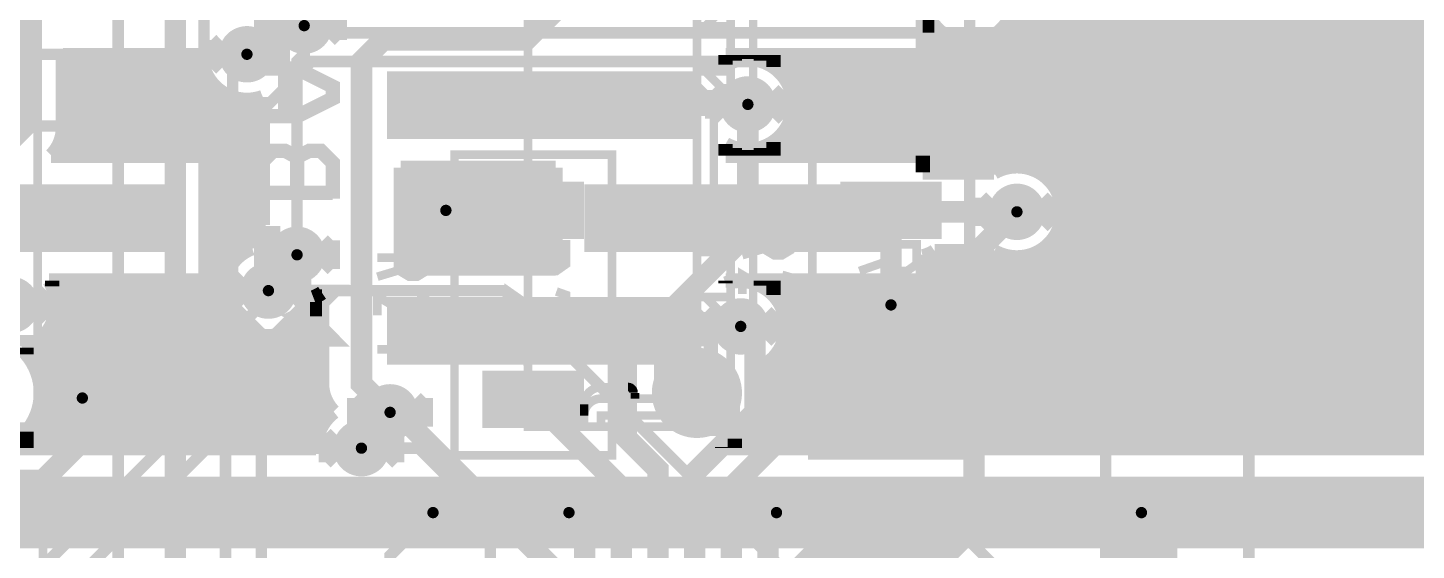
# Model space of a CAD drawing. Extents: x -10 to 131, y -93 to 209.
# Drawn here: x 20.87 to 45.52, y 31.21 to 40.47 of the extents above; entities that cross this region are included whole.
import ezdxf

# ---------------------------------------------------------------- set-up
doc = ezdxf.new("R2010")
doc.units = 0
doc.header["$MEASUREMENT"] = 0
doc.layers.get('0').update_dxf_attribs({"linetype": 'CONTINUOUS'})
for name, color, linetype in [('22-303-0_ASB', 7, 'CONTINUOUS'), ('22-303-0_AST', 7, 'CONTINUOUS'), ('22-303-0_BOT', 2, 'CONTINUOUS'), ('22-303-0_DRD', 6, 'CONTINUOUS'), ('22-303-0_DRL', 1, 'CONTINUOUS'), ('22-303-0_GND', 3, 'CONTINUOUS'), ('22-303-0_IN1', 10, 'CONTINUOUS'), ('22-303-0_SMB', 14, 'CONTINUOUS'), ('22-303-0_SMT', 9, 'CONTINUOUS'), ('22-303-0_SPB', 12, 'CONTINUOUS'), ('22-303-0_SPT', 11, 'CONTINUOUS'), ('22-303-0_SSB', 13, 'CONTINUOUS'), ('22-303-0_SST', 8, 'CONTINUOUS'), ('22-303-0_TOP', 15, 'CONTINUOUS'), ('THRUHOLE_NPT', 7, 'CONTINUOUS'), ('THRUHOLE_TAP', 2, 'CONTINUOUS')]:
    doc.layers.add(name, color=color, linetype=linetype)

# ---------------------------------------------------------------- blocks, each defined once
blk = doc.blocks.new('ROUND_28')
at = {"const_width": 0.54991}
blk.add_lwpolyline([(-0.274954, 0, 1), (0.274954, 0, 1)], format="xyb", close=True, dxfattribs=at)
blk = doc.blocks.new('RECTANGLE_29')
blk.add_solid([(2.74955, 0.59944), (2.74955, -0.59944), (-2.74955, 0.59944), (-2.74955, -0.59944)])
blk = doc.blocks.new('ROUND_70')
at = {"const_width": 0.29972}
blk.add_lwpolyline([(-0.14986, 0, 1), (0.14986, 0, 1)], format="xyb", close=True, dxfattribs=at)
blk = doc.blocks.new('ROUND_116')
at = {"const_width": 0.10033}
blk.add_lwpolyline([(-0.050164, 0, 1), (0.050164, 0, 1)], format="xyb", close=True, dxfattribs=at)
blk = doc.blocks.new('ROUND_117')
at = {"const_width": 0.10033}
blk.add_lwpolyline([(-0.050164, 0, 1), (0.050164, 0, 1)], format="xyb", close=True, dxfattribs=at)
blk = doc.blocks.new('ROUND_85')
at = {"const_width": 0.8001}
blk.add_lwpolyline([(-0.40005, 0, 1), (0.40005, 0, 1)], format="xyb", close=True, dxfattribs=at)
blk = doc.blocks.new('ROUND_98')
at = {"const_width": 0.50038}
blk.add_lwpolyline([(-0.25019, 0, 1), (0.25019, 0, 1)], format="xyb", close=True, dxfattribs=at)
blk = doc.blocks.new('ROUND_100')
at = {"const_width": 0.50038}
blk.add_lwpolyline([(-0.25019, 0, 1), (0.25019, 0, 1)], format="xyb", close=True, dxfattribs=at)
blk = doc.blocks.new('ROUND_101')
at = {"const_width": 0.0635}
blk.add_lwpolyline([(-0.03175, 0, 1), (0.03175, 0, 1)], format="xyb", close=True, dxfattribs=at)
blk = doc.blocks.new('RECTANGLE_8')
blk.add_solid([(0.9017, 0.508), (0.9017, -0.508), (-0.9017, 0.508), (-0.9017, -0.508)])
blk = doc.blocks.new('ROUND_108')
at = {"const_width": 0.10033}
blk.add_lwpolyline([(-0.050164, 0, 1), (0.050164, 0, 1)], format="xyb", close=True, dxfattribs=at)

msp = doc.modelspace()

# ---------------------------------------------------------------- linework, layer by layer
at = {"layer": '22-303-0_ASB'}
for points, const_width in [([(30.74924, 43.20032), (30.74924, 43.40098), (29.75102, 43.40098), (29.75102, 33.401), (30.74924, 33.401)], 0.1524), ([(31.04896, 42.9006), (32.75076, 42.9006), (32.94888, 42.9006), (32.94888, 41.89984), (32.75076, 41.89984), (32.75076, 42.9006), (33.05048, 43.20032), (33.05048, 41.04894), (33.3502, 41.04894), (33.3502, 39.14902), (33.05048, 39.14902), (32.75076, 39.44874), (32.75076, 36.74872), (32.75076, 36.4998), (32.75076, 35.6997), (32.75076, 35.45078), (32.75076, 34.8996), (32.75076, 33.89884), (33.05048, 33.59912), (31.04896, 33.59912), (31.04896, 33.401), (30.74924, 33.401), (30.74924, 33.59912)], 0.1524), ([(21.04898, 41.89984), (21.04898, 34.8996)], 0.1524), ([(33.74898, 41.89984), (33.74898, 34.8996)], 0.1524), ([(25.22982, 41.2115), (25.019, 41.10482), (25.019, 40.46982), (25.22982, 40.36568), (26.07818, 40.36568), (26.289, 40.46982), (26.289, 41.10482), (26.07818, 41.2115)], 0.254), ([(33.05048, 41.04894), (32.75076, 40.74922), (32.75076, 40.5003)], 0.1524), ([(33.3502, 40.80002), (33.20034, 40.80002), (32.90062, 40.5003), (32.75076, 40.5003), (32.75076, 39.7002)], 0.1524), ([(32.90062, 40.5003), (33.3502, 40.5003)], 0.1524), ([(25.019, 39.751), (25.654, 39.751), (26.289, 39.4335), (26.289, 39.22268), (25.654, 38.90518), (25.019, 38.90518)], 0.254), ([(25.44318, 39.751), (25.44318, 38.90518)], 0.254), ([(33.3502, 39.40048), (33.20034, 39.40048), (32.90062, 39.7002), (32.75076, 39.7002), (32.75076, 39.44874)], 0.1524), ([(33.3502, 39.7002), (32.90062, 39.7002)], 0.1524), ([(29.75102, 39.40048), (27.7495, 39.40048), (27.7495, 39.10076), (27.7495, 38.80104), (29.75102, 38.80104)], 0.1524), ([(33.05048, 39.14902), (33.05048, 37.05098), (33.3502, 37.05098), (33.3502, 35.14852), (33.05048, 35.14852), (33.05048, 33.59912)], 0.1524), ([(25.019, 37.44468), (25.019, 38.07968), (25.22982, 38.2905), (25.44318, 38.2905), (25.654, 38.18382)], 0.254), ([(25.654, 37.54882), (25.654, 38.18382), (25.86482, 38.2905), (26.07818, 38.2905), (26.289, 38.07968), (26.289, 37.44468)], 0.254), ([(21.04898, 37.39896), (23.0505, 37.39896), (23.0505, 37.09924), (23.0505, 36.79952), (21.04898, 36.79952)], 0.1524), ([(25.019, 37.54882), (26.289, 37.54882)], 0.254), ([(33.74898, 37.39896), (35.7505, 37.39896), (35.7505, 37.09924), (35.7505, 36.79952), (33.74898, 36.79952)], 0.1524), ([(32.75076, 36.74872), (33.05048, 37.05098)], 0.1524), ([(25.019, 36.61918), (25.019, 36.83), (25.22982, 36.83), (25.22982, 36.61918), (25.019, 36.61918)], 0.254), ([(32.90062, 36.4998), (33.20034, 36.79952), (33.3502, 36.79952)], 0.1524), ([(32.75076, 36.4998), (32.90062, 36.4998), (33.3502, 36.4998)], 0.1524), ([(25.019, 35.79368), (26.289, 35.79368), (26.07818, 35.58032), (25.654, 35.3695), (26.07818, 35.15868), (26.289, 34.94532), (25.019, 34.94532)], 0.254), ([(32.75076, 35.6997), (32.90062, 35.6997), (33.3502, 35.6997)], 0.1524), ([(33.3502, 35.39998), (33.20034, 35.39998), (32.90062, 35.6997)], 0.1524), ([(33.05048, 35.14852), (32.75076, 35.45078)], 0.1524), ([(29.75102, 35.39998), (27.7495, 35.39998), (27.7495, 35.10026), (27.7495, 34.80054), (29.75102, 34.80054)], 0.1524), ([(20.6502, 33.401), (21.04898, 33.401), (21.04898, 34.8996), (20.6502, 34.8996), (20.6502, 33.401), (18.34896, 33.401)], 0.1524), ([(31.04896, 33.89884), (32.75076, 33.89884), (32.94888, 33.89884), (32.94888, 34.8996), (32.75076, 34.8996)], 0.1524), ([(33.3502, 33.401), (33.74898, 33.401), (33.74898, 34.8996), (33.3502, 34.8996), (33.3502, 33.401), (31.04896, 33.401)], 0.1524), ([(31.54934, 34.0995), (31.04896, 34.0995)], 0.1524), ([(31.65094, 33.89884), (31.65094, 34.00044)], 0.1524), ([(30.74924, 33.79978), (30.74924, 33.59912)], 0.1524)]:
    msp.add_lwpolyline(points, dxfattribs=dict(at, const_width=const_width))
at = {"layer": '22-303-0_ASB', "const_width": 0.1524}
for points in [[(31.75, 39.40048, 0.4142136), (31.45028, 39.10076)], [(32.04972, 39.10076, 0.4142136), (31.75, 39.40048)], [(31.45028, 39.10076, 0.4142136), (31.75, 38.80104)], [(31.75, 38.80104, 0.4142136), (32.04972, 39.10076)], [(31.75, 37.39896, 0.4142136), (31.45028, 37.09924)], [(32.04972, 37.09924, 0.4142136), (31.75, 37.39896)], [(31.45028, 37.09924, 0.4142136), (31.75, 36.79952)], [(31.75, 36.79952, 0.4142136), (32.04972, 37.09924)], [(31.75, 35.39998, 0.4142136), (31.45028, 35.10026)], [(32.04972, 35.10026, 0.4142136), (31.75, 35.39998)], [(31.45028, 35.10026, 0.4142136), (31.75, 34.80054)], [(31.75, 34.80054, 0.4142136), (32.04972, 35.10026)], [(31.04896, 34.0995, 0.4142136), (30.74924, 33.79978)], [(31.62554, 34.00552, 0.4142136), (31.52648, 34.10458)], [(31.04896, 33.89884, 0.4142136), (30.74924, 33.59912)]]:
    msp.add_lwpolyline(points, format="xyb", dxfattribs=at)
at = {"layer": '22-303-0_AST', "const_width": 0.1524}
for points in [[(28.448, 38.227), (28.448, 32.893), (31.242, 32.893), (31.242, 38.227), (28.448, 38.227)], [(34.798, 38.227), (34.798, 32.893), (37.592, 32.893), (37.592, 38.227), (34.798, 38.227)], [(29.91866, 36.63696), (29.91866, 36.28136), (30.08884, 36.16198), (30.25648, 36.16198), (30.42666, 36.28136), (30.42666, 36.63696), (29.41066, 36.63696)], [(36.14166, 36.63696), (36.14166, 36.28136), (36.31184, 36.16198), (36.47948, 36.16198), (36.64966, 36.28136), (36.64966, 36.63696), (35.63366, 36.63696)], [(29.91866, 36.33978), (29.41066, 36.16198)], [(36.14166, 36.33978), (35.63366, 36.16198)], [(29.41066, 35.32378), (29.41066, 35.79876), (30.08884, 35.32378), (30.25648, 35.32378), (30.42666, 35.3822), (30.42666, 35.7378), (30.25648, 35.79876)], [(35.63366, 35.32378), (35.63366, 35.79876), (36.31184, 35.32378), (36.47948, 35.32378), (36.64966, 35.3822), (36.64966, 35.7378), (36.47948, 35.79876)], [(29.74848, 34.48558), (29.74848, 34.96056), (30.42666, 34.7218), (30.42666, 34.60496), (29.41066, 34.60496)], [(35.80384, 34.96056), (35.63366, 34.84118), (35.63366, 34.60496), (35.80384, 34.48558), (35.97148, 34.48558), (36.31184, 34.7218), (36.64966, 34.48558), (36.64966, 34.96056)], [(18.2245, 30.9245), (21.1455, 30.9245), (21.1455, 32.5628), (18.2245, 32.5628), (18.2245, 30.9245)]]:
    msp.add_lwpolyline(points, dxfattribs=at)
at = {"layer": '22-303-0_BOT'}
for points, const_width in [([(38.4556, 58.10758), (38.4556, 38.01872)], 0.254), ([(38.6842, 58.10758), (38.6842, 37.97808)], 0.254), ([(38.9128, 58.10758), (38.9128, 37.8587)], 0.254), ([(39.1414, 58.10758), (39.1414, 37.59454)], 0.254), ([(40.9702, 58.10758), (40.9702, 33.02)], 0.254), ([(41.1988, 58.10758), (41.1988, 33.02)], 0.254), ([(41.4274, 58.10758), (41.4274, 33.02)], 0.254), ([(41.656, 58.10758), (41.656, 33.02)], 0.254), ([(41.8846, 58.10758), (41.8846, 33.02)], 0.254), ([(42.1132, 58.10758), (42.1132, 33.02)], 0.254), ([(42.3418, 58.10758), (42.3418, 33.02)], 0.254), ([(42.5704, 58.10758), (42.5704, 33.02)], 0.254), ([(42.799, 58.10758), (42.799, 33.02)], 0.254), ([(43.0276, 58.10758), (43.0276, 33.02)], 0.254), ([(43.2562, 58.10758), (43.2562, 33.02)], 0.254), ([(43.4848, 58.10758), (43.4848, 33.02)], 0.254), ([(43.7134, 58.10758), (43.7134, 33.02)], 0.254), ([(43.942, 58.10758), (43.942, 33.02)], 0.254), ([(44.1706, 58.10758), (44.1706, 33.02)], 0.254), ([(44.3992, 58.10758), (44.3992, 33.02)], 0.254), ([(44.6278, 58.10758), (44.6278, 33.02)], 0.254), ([(44.8564, 58.10758), (44.8564, 33.02)], 0.254), ([(45.085, 58.10758), (45.085, 33.02)], 0.254), ([(45.3136, 58.10758), (45.3136, 33.02)], 0.254), ([(45.5422, 58.10758), (45.5422, 33.02)], 0.254), ([(36.75888, 42.20718), (36.75888, 39.9923)], 0.254), ([(40.7416, 41.57726), (40.7416, 33.02)], 0.254), ([(39.37, 41.40962), (39.37, 33.02)], 0.254), ([(40.513, 41.28262), (40.513, 33.02)], 0.254), ([(17.526, 37.846), (17.78, 38.1), (20.32, 38.1), (20.447, 38.227), (20.447, 38.354), (20.80006, 38.70706), (20.80006, 41.09974)], 0.381), ([(33.50006, 41.09974), (30.55874, 41.09974), (29.718, 40.259), (27.178, 40.259), (26.797, 39.878), (26.797, 34.163), (27.305, 33.655)], 0.381), ([(39.5986, 41.2115), (39.5986, 33.02)], 0.254), ([(39.8272, 41.1226), (39.8272, 33.02)], 0.254), ([(40.0558, 41.10228), (40.0558, 33.02)], 0.254), ([(40.2844, 41.15054), (40.2844, 33.02)], 0.254), ([(36.8554, 40.68826), (36.8554, 37.9095)], 0.254), ([(25.654, 36.449), (25.654, 39.88308), (25.781, 40.01008), (25.781, 40.513)], 0.2032), ([(36.96462, 40.513), (36.75888, 40.513)], 0.254), ([(37.084, 40.39362), (37.084, 37.9095)], 0.254), ([(37.9984, 40.3225), (37.9984, 37.9095)], 0.254), ([(73.8124, 40.513), (38.21938, 40.513)], 0.254), ([(38.227, 40.52062), (38.227, 37.99332)], 0.254), ([(37.25926, 40.2844), (36.75888, 40.2844)], 0.254), ([(73.8124, 40.0558), (36.75888, 40.0558)], 0.254), ([(37.3126, 40.26154), (37.3126, 37.9095)], 0.254), ([(37.5412, 40.21328), (37.5412, 37.9095)], 0.254), ([(37.7698, 40.2336), (37.7698, 37.9095)], 0.254), ([(73.8124, 40.2844), (37.9222, 40.2844)], 0.254), ([(21.49856, 39.9923), (21.49856, 38.70706)], 0.254), ([(23.95728, 39.9923), (21.49856, 39.9923)], 0.254), ([(23.9776, 39.8272), (21.49856, 39.8272)], 0.254), ([(21.5392, 39.9923), (21.5392, 38.20668)], 0.254), ([(21.7678, 39.9923), (21.7678, 38.20668)], 0.254), ([(21.9964, 39.9923), (21.9964, 38.20668)], 0.254), ([(22.225, 39.9923), (22.225, 38.20668)], 0.254), ([(22.4536, 39.9923), (22.4536, 38.20668)], 0.254), ([(22.6822, 39.9923), (22.6822, 38.20668)], 0.254), ([(22.9108, 39.9923), (22.9108, 38.20668)], 0.254), ([(23.1394, 39.9923), (23.1394, 38.20668)], 0.254), ([(23.368, 39.9923), (23.368, 38.20668)], 0.254), ([(23.5966, 39.9923), (23.5966, 38.20668)], 0.254), ([(23.8252, 39.9923), (23.8252, 38.20668)], 0.254), ([(36.75888, 39.9923), (33.25876, 39.9923)], 0.254), ([(33.25876, 39.9923), (33.25876, 39.81958)], 0.254), ([(33.4264, 39.9923), (33.4264, 39.8907)], 0.254), ([(33.655, 39.9923), (33.655, 39.92372)], 0.254), ([(33.8836, 39.9923), (33.8836, 39.8907)], 0.254), ([(52.70246, 39.8272), (34.03854, 39.8272)], 0.254), ([(34.1122, 39.9923), (34.1122, 39.78148)], 0.254), ([(34.3408, 39.9923), (34.3408, 39.54272)], 0.254), ([(34.5694, 39.9923), (34.5694, 38.20668)], 0.254), ([(34.798, 39.9923), (34.798, 38.20668)], 0.254), ([(35.0266, 39.9923), (35.0266, 38.20668)], 0.254), ([(35.2552, 39.9923), (35.2552, 38.20668)], 0.254), ([(35.4838, 39.9923), (35.4838, 38.20668)], 0.254), ([(35.7124, 39.9923), (35.7124, 38.20668)], 0.254), ([(35.941, 39.9923), (35.941, 38.20668)], 0.254), ([(36.1696, 39.9923), (36.1696, 38.20668)], 0.254), ([(36.3982, 39.9923), (36.3982, 38.20668)], 0.254), ([(36.6268, 39.9923), (36.6268, 38.20668)], 0.254), ([(24.0665, 39.5986), (21.49856, 39.5986)], 0.254), ([(24.0538, 39.62146), (24.0538, 33.02)], 0.254), ([(52.4383, 39.5986), (34.3027, 39.5986)], 0.254), ([(24.26462, 39.37), (21.49856, 39.37)], 0.254), ([(24.2824, 39.3573), (24.2824, 33.02)], 0.254), ([(52.31892, 39.37), (34.42208, 39.37)], 0.254), ([(25.0444, 39.1414), (21.49856, 39.1414)], 0.254), ([(24.511, 39.23792), (24.511, 36.31184)], 0.254), ([(24.7396, 39.19728), (24.7396, 36.5125)], 0.254), ([(24.9682, 39.22268), (24.9682, 36.87572)], 0.254), ([(25.0444, 39.24554), (25.0444, 36.97732)], 0.254), ([(29.99994, 39.10076), (32.95904, 39.10076), (32.97428, 39.116), (33.655, 39.116)], 0.381), ([(52.27828, 39.1414), (34.46272, 39.1414)], 0.254), ([(25.0444, 38.9128), (21.49856, 38.9128)], 0.254), ([(52.30368, 38.9128), (34.43732, 38.9128)], 0.254), ([(25.0444, 38.6842), (21.49856, 38.6842)], 0.254), ([(52.40274, 38.6842), (34.33826, 38.6842)], 0.254), ([(34.3408, 38.68928), (34.3408, 38.20668)], 0.254), ([(25.0444, 38.4556), (21.4503, 38.4556)], 0.254), ([(33.25876, 38.41242), (33.25876, 38.20668)], 0.254), ([(33.4264, 38.3413), (33.4264, 38.20668)], 0.254), ([(33.8836, 38.3413), (33.8836, 38.20668)], 0.254), ([(34.1122, 38.45052), (34.1122, 38.20668)], 0.254), ([(52.62118, 38.4556), (34.11982, 38.4556)], 0.254), ([(24.05888, 38.20668), (21.28774, 38.20668)], 0.254), ([(25.0444, 38.227), (21.30806, 38.227)], 0.254), ([(24.05888, 38.20668), (24.05888, 35.9918)], 0.254), ([(73.9394, 38.227), (33.25876, 38.227)], 0.254), ([(36.75888, 38.20668), (33.25876, 38.20668)], 0.254), ([(33.655, 38.30828), (33.655, 38.20668)], 0.254), ([(36.75888, 38.20668), (36.75888, 37.9095)], 0.254), ([(25.0444, 37.9984), (24.05888, 37.9984)], 0.254), ([(27.4955, 37.99332), (27.4955, 36.2077)], 0.254), ([(30.24124, 37.99332), (27.4955, 37.99332)], 0.254), ([(27.7114, 37.99332), (27.7114, 36.2077)], 0.254), ([(27.94, 37.99332), (27.94, 36.2077)], 0.254), ([(28.1686, 37.99332), (28.1686, 36.2077)], 0.254), ([(28.3972, 37.99332), (28.3972, 36.2077)], 0.254), ([(28.6258, 37.99332), (28.6258, 36.2077)], 0.254), ([(28.8544, 37.99332), (28.8544, 36.2077)], 0.254), ([(29.083, 37.99332), (29.083, 36.2077)], 0.254), ([(29.3116, 37.99332), (29.3116, 36.2077)], 0.254), ([(29.5402, 37.99332), (29.5402, 36.2077)], 0.254), ([(29.7688, 37.99332), (29.7688, 36.2077)], 0.254), ([(29.9974, 37.99332), (29.9974, 36.2077)], 0.254), ([(30.226, 37.99332), (30.226, 36.2077)], 0.254), ([(30.24124, 37.99332), (30.24124, 36.2077)], 0.254), ([(38.24986, 37.9984), (36.75888, 37.9984)], 0.254), ([(38.0238, 37.9095), (36.75888, 37.9095)], 0.254), ([(73.9394, 37.9984), (38.61054, 37.9984)], 0.254), ([(25.0444, 37.7698), (24.05888, 37.7698)], 0.254), ([(30.24124, 37.7698), (27.4955, 37.7698)], 0.254), ([(73.9394, 37.7698), (39.01186, 37.7698)], 0.254), ([(25.0444, 37.5412), (24.05888, 37.5412)], 0.254), ([(30.24124, 37.5412), (27.4955, 37.5412)], 0.254), ([(73.9394, 37.5412), (39.1668, 37.5412)], 0.254), ([(20.80006, 37.09924), (18.034, 37.09924), (17.526, 36.59124), (17.526, 36.2966)], 0.381), ([(25.0444, 37.3126), (24.05888, 37.3126)], 0.254), ([(25.0444, 37.084), (24.05888, 37.084)], 0.254), ([(30.24124, 37.3126), (27.4955, 37.3126)], 0.254), ([(30.24124, 37.084), (27.4955, 37.084)], 0.254), ([(33.50006, 37.09924), (36.59124, 37.09924), (36.703, 37.211), (38.4302, 37.211)], 0.381), ([(73.9394, 37.084), (39.22776, 37.084)], 0.254), ([(73.9394, 37.3126), (39.2303, 37.3126)], 0.254), ([(24.9555, 36.8554), (24.05888, 36.8554)], 0.254), ([(30.24124, 36.8554), (27.4955, 36.8554)], 0.254), ([(73.9394, 36.8554), (39.1541, 36.8554)], 0.254), ([(24.8666, 36.6268), (24.05888, 36.6268)], 0.254), ([(30.24124, 36.6268), (27.4955, 36.6268)], 0.254), ([(73.9394, 36.6268), (38.98646, 36.6268)], 0.254), ([(39.1414, 36.82746), (39.1414, 33.02)], 0.254), ([(24.5872, 36.3982), (24.05888, 36.3982)], 0.254), ([(30.24124, 36.3982), (27.4955, 36.3982)], 0.254), ([(36.75888, 36.42106), (36.75888, 35.9918)], 0.254), ([(73.9394, 36.3982), (36.75888, 36.3982)], 0.254), ([(36.8554, 36.45154), (36.8554, 33.02)], 0.254), ([(38.0238, 36.5125), (36.9697, 36.5125)], 0.254), ([(37.084, 36.5125), (37.084, 33.02)], 0.254), ([(37.3126, 36.5125), (37.3126, 33.02)], 0.254), ([(37.5412, 36.5125), (37.5412, 33.02)], 0.254), ([(37.7698, 36.5125), (37.7698, 33.02)], 0.254), ([(37.9984, 36.5125), (37.9984, 33.02)], 0.254), ([(38.227, 36.42868), (38.227, 33.02)], 0.254), ([(38.4556, 36.40328), (38.4556, 33.02)], 0.254), ([(38.6842, 36.44392), (38.6842, 33.02)], 0.254), ([(38.9128, 36.5633), (38.9128, 33.02)], 0.254), ([(24.41956, 36.1696), (24.05888, 36.1696)], 0.254), ([(30.24124, 36.2077), (27.4955, 36.2077)], 0.254), ([(73.9394, 36.1696), (36.75888, 36.1696)], 0.254), ([(24.05888, 35.9918), (21.25472, 35.9918)], 0.254), ([(24.34844, 35.941), (21.2852, 35.941)], 0.254), ([(21.3106, 35.9918), (21.3106, 35.8902)], 0.254), ([(21.5392, 35.9918), (21.5392, 33.02)], 0.254), ([(21.7678, 35.9918), (21.7678, 33.02)], 0.254), ([(21.9964, 35.9918), (21.9964, 33.02)], 0.254), ([(22.225, 35.9918), (22.225, 33.02)], 0.254), ([(22.4536, 35.9918), (22.4536, 33.02)], 0.254), ([(22.6822, 35.9918), (22.6822, 33.02)], 0.254), ([(22.9108, 35.9918), (22.9108, 33.02)], 0.254), ([(23.1394, 35.9918), (23.1394, 33.02)], 0.254), ([(23.368, 35.9918), (23.368, 33.02)], 0.254), ([(23.5966, 35.9918), (23.5966, 33.02)], 0.254), ([(23.8252, 35.9918), (23.8252, 33.02)], 0.254), ([(36.75888, 35.9918), (33.25876, 35.9918)], 0.254), ([(33.25876, 35.9918), (33.25876, 35.941)], 0.254), ([(73.9394, 35.941), (33.7947, 35.941)], 0.254), ([(33.8836, 35.9918), (33.8836, 35.9029)], 0.254), ([(34.1122, 35.9918), (34.1122, 35.73526)], 0.254), ([(34.3408, 35.9918), (34.3408, 33.02)], 0.254), ([(34.5694, 35.9918), (34.5694, 33.02)], 0.254), ([(34.798, 35.9918), (34.798, 33.02)], 0.254), ([(35.0266, 35.9918), (35.0266, 33.02)], 0.254), ([(35.2552, 35.9918), (35.2552, 33.02)], 0.254), ([(35.4838, 35.9918), (35.4838, 33.02)], 0.254), ([(35.7124, 35.9918), (35.7124, 33.02)], 0.254), ([(35.941, 35.9918), (35.941, 33.02)], 0.254), ([(36.1696, 35.9918), (36.1696, 33.02)], 0.254), ([(36.3982, 35.9918), (36.3982, 33.02)], 0.254), ([(36.6268, 35.9918), (36.6268, 33.02)], 0.254), ([(24.34336, 35.7124), (21.36648, 35.7124)], 0.254), ([(26.0985, 35.7124), (25.9842, 35.7124)], 0.254), ([(26.0985, 35.77336), (26.0985, 34.163)], 0.254), ([(54.30266, 35.7124), (34.13506, 35.7124)], 0.254), ([(24.4094, 35.4838), (21.37664, 35.4838)], 0.254), ([(26.0985, 35.4838), (25.8826, 35.4838)], 0.254), ([(25.8826, 35.48126), (25.8826, 33.02)], 0.254), ([(53.8988, 35.4838), (34.27476, 35.4838)], 0.254), ([(21.3106, 35.22726), (21.3106, 33.02)], 0.254), ([(24.5618, 35.2552), (21.32076, 35.2552)], 0.254), ([(24.511, 35.31362), (24.511, 33.02)], 0.254), ([(24.7396, 35.1155), (24.7396, 33.02)], 0.254), ([(25.654, 35.18662), (25.654, 33.02)], 0.254), ([(26.0985, 35.2552), (25.72766, 35.2552)], 0.254), ([(33.528, 35.179), (32.84728, 35.179), (32.76854, 35.10026), (29.99994, 35.10026)], 0.381), ([(53.7464, 35.2552), (34.33064, 35.2552)], 0.254), ([(21.082, 34.93262), (21.082, 34.22904)], 0.254), ([(24.96566, 35.0266), (21.18106, 35.0266)], 0.254), ([(24.9682, 35.0266), (24.9682, 33.02)], 0.254), ([(25.1968, 35.00628), (25.1968, 33.02)], 0.254), ([(26.0985, 35.0266), (25.32634, 35.0266)], 0.254), ([(25.4254, 35.05454), (25.4254, 33.02)], 0.254), ([(53.68036, 35.0266), (34.32048, 35.0266)], 0.254), ([(26.0985, 34.798), (20.8407, 34.798)], 0.254), ([(20.8534, 34.80054), (20.8534, 34.68624)], 0.254), ([(34.1122, 34.6202), (34.1122, 33.02)], 0.254), ([(53.68544, 34.798), (34.2392, 34.798)], 0.254), ([(26.0985, 34.5694), (20.93976, 34.5694)], 0.254), ([(33.8836, 34.45256), (33.8836, 33.02)], 0.254), ([(53.75656, 34.5694), (34.05632, 34.5694)], 0.254), ([(26.0985, 34.3408), (21.05152, 34.3408)], 0.254), ([(53.9242, 34.3408), (33.75152, 34.3408)], 0.254), ([(26.10104, 34.1122), (21.09978, 34.1122)], 0.254), ([(26.15692, 33.8836), (21.09978, 33.8836)], 0.254), ([(26.1112, 34.03092), (26.1112, 33.44672)], 0.254), ([(69.8246, 34.1122), (33.79978, 34.1122)], 0.254), ([(69.9135, 33.8836), (33.79978, 33.8836)], 0.254), ([(26.29662, 33.655), (21.04898, 33.655)], 0.254), ([(21.082, 33.7693), (21.082, 33.02)], 0.254), ([(70.11162, 33.655), (33.74898, 33.655)], 0.254), ([(26.0985, 33.4264), (20.93722, 33.4264)], 0.254), ([(72.009, 33.4264), (33.63722, 33.4264)], 0.254), ([(33.655, 33.4518), (33.655, 33.02)], 0.254), ([(26.0096, 33.1978), (20.7391, 33.1978)], 0.254), ([(20.8534, 33.3121), (20.8534, 33.02)], 0.254), ([(33.4264, 33.18764), (33.4264, 33.02)], 0.254), ([(72.009, 33.1978), (33.4391, 33.1978)], 0.254), ([(25.98928, 33.02), (20.447, 33.02)], 0.254), ([(25.98928, 33.02), (20.447, 33.02)], 0.254), ([(34.163, 33.02), (33.147, 33.02)], 0.254), ([(33.1978, 33.04032), (33.1978, 33.02)], 0.254), ([(40.64, 33.02), (34.163, 33.02)], 0.254), ([(40.64, 33.02), (34.163, 33.02)], 0.254), ([(72.009, 33.02), (40.64, 33.02)], 0.254), ([(13.97, 31.877), (14.859, 31.877), (28.067, 31.877), (30.48, 31.877)], 1.27), ([(13.97, 31.877), (14.859, 31.877), (28.067, 31.877)], 1.27), ([(72.898, 31.877), (40.64, 31.877), (34.163, 31.877), (30.48, 31.877)], 1.27), ([(72.898, 31.877), (40.64, 31.877), (34.163, 31.877)], 1.27), ([(40.64, 31.877), (72.898, 31.877)], 1.27)]:
    msp.add_lwpolyline(points, dxfattribs=dict(at, const_width=const_width))
at = {"layer": '22-303-0_BOT', "const_width": 0.254}
for points in [[(36.78428, 41.021, 0.4142136), (37.592, 40.21328)], [(37.592, 40.21328, 0.4142136), (38.39972, 41.021)], [(23.95728, 39.9923, 0.4096166), (24.765, 39.19728)], [(33.655, 39.92372, 0.1289336), (33.25864, 39.81978)], [(34.46272, 39.116, 0.4142136), (33.655, 39.92372)], [(24.765, 39.19728, 0.0883598), (25.04388, 39.24695)], [(33.655, 38.30828, 0.4142136), (34.46272, 39.116)], [(21.29282, 38.21176, 0.1995806), (21.49873, 38.70706)], [(21.29282, 38.21176, 0.1995806), (21.49873, 38.70706)], [(33.25876, 38.41242, 0.1289333), (33.655, 38.30852)], [(38.4302, 38.01872, 0.1325033), (38.024, 37.90915)], [(39.23792, 37.211, 0.4142136), (38.4302, 38.01872)], [(38.4302, 36.40328, 0.4142136), (39.23792, 37.211)], [(25.0444, 36.97732, 0.143239), (24.85578, 36.56556)], [(24.8539, 36.56584, 0.3094002), (24.33828, 35.814)], [(36.75888, 36.42106, 0.0828219), (36.96991, 36.51218)], [(36.75888, 36.42106, 0.0828219), (36.96991, 36.51218)], [(38.0238, 36.5125, 0.1325032), (38.4302, 36.40288)], [(21.38172, 35.56, 0.1422681), (21.25607, 35.99266)], [(33.528, 35.98672, 0.0851153), (33.25891, 35.94058)], [(34.33572, 35.179, 0.4142136), (33.528, 35.98672)], [(24.33828, 35.814, 0.4142136), (25.146, 35.00628)], [(25.146, 35.00628, 0.3713374), (25.94356, 35.69462)], [(25.94356, 35.69462, 0.0539041), (26.09811, 35.77395)], [(20.77974, 34.77768, 0.3407477), (21.38172, 35.56)], [(33.72866, 34.39668, 0.3424457), (34.33572, 35.179)], [(21.1074, 34.00044, 0.2073352), (20.77335, 34.77138)], [(33.8074, 34.00044, 0.0965424), (33.73006, 34.39725)], [(26.0985, 34.163, 0.1989124), (26.30308, 33.66908)], [(20.447, 33.02, 0.3057028), (21.1074, 34.00044)], [(33.147, 33.02, 0.3057028), (33.8074, 34.00044)], [(26.30932, 33.66262, 0.2345726), (25.99028, 33.02)]]:
    msp.add_lwpolyline(points, format="xyb", dxfattribs=at)
at = {"layer": '22-303-0_DRD', "const_width": 0.254}
for points in [[(25.146, 40.259), (25.781, 40.894)], [(25.781, 40.894), (26.416, 40.259)], [(25.146, 40.767), (25.146, 40.259)], [(25.781, 40.132), (25.146, 40.767)], [(26.416, 40.767), (25.781, 40.132)], [(26.416, 40.259), (26.416, 40.767)], [(24.13, 39.751), (24.765, 40.386)], [(24.765, 40.386), (25.4, 39.751)], [(24.13, 40.259), (24.13, 39.751)], [(24.765, 39.624), (24.13, 40.259)], [(25.4, 40.259), (24.765, 39.624)], [(25.4, 39.751), (25.4, 40.259)], [(33.02, 38.862), (33.655, 39.497)], [(33.02, 39.37), (33.02, 38.862)], [(33.655, 38.735), (33.02, 39.37)], [(33.655, 39.497), (34.29, 38.862)], [(34.29, 39.37), (33.655, 38.735)], [(34.29, 38.862), (34.29, 39.37)], [(27.6606, 36.9824), (28.2956, 37.6174)], [(28.2956, 37.6174), (28.9306, 36.9824)], [(37.7952, 36.957), (38.4302, 37.592)], [(38.4302, 37.592), (39.0652, 36.957)], [(27.6606, 37.4904), (27.6606, 36.9824)], [(28.2956, 36.8554), (27.6606, 37.4904)], [(28.9306, 37.4904), (28.2956, 36.8554)], [(28.9306, 36.9824), (28.9306, 37.4904)], [(37.7952, 37.465), (37.7952, 36.957)], [(38.4302, 36.83), (37.7952, 37.465)], [(39.0652, 37.465), (38.4302, 36.83)], [(39.0652, 36.957), (39.0652, 37.465)], [(25.019, 36.195), (25.654, 36.83)], [(25.019, 36.703), (25.019, 36.195)], [(25.654, 36.068), (25.019, 36.703)], [(25.654, 36.83), (26.289, 36.195)], [(26.289, 36.703), (25.654, 36.068)], [(26.289, 36.195), (26.289, 36.703)], [(24.511, 35.56), (25.146, 36.195)], [(25.146, 36.195), (25.781, 35.56)], [(20.574, 35.941), (21.209, 35.306)], [(24.511, 36.068), (24.511, 35.56)], [(25.146, 35.433), (24.511, 36.068)], [(25.781, 36.068), (25.146, 35.433)], [(25.781, 35.56), (25.781, 36.068)], [(35.56, 35.306), (36.195, 35.941)], [(36.195, 35.941), (36.83, 35.306)], [(21.209, 35.814), (20.574, 35.179)], [(21.209, 35.306), (21.209, 35.814)], [(35.56, 35.814), (35.56, 35.306)], [(36.195, 35.179), (35.56, 35.814)], [(36.83, 35.814), (36.195, 35.179)], [(36.83, 35.306), (36.83, 35.814)], [(32.893, 34.925), (33.528, 35.56)], [(32.893, 35.433), (32.893, 34.925)], [(33.528, 34.798), (32.893, 35.433)], [(33.528, 35.56), (34.163, 34.925)], [(34.163, 35.433), (33.528, 34.798)], [(34.163, 34.925), (34.163, 35.433)], [(32.11576, 34.63544), (32.11576, 34.00044)], [(32.75076, 34.63544), (32.11576, 34.63544)], [(32.75076, 33.36544), (32.75076, 34.63544)], [(21.209, 33.655), (21.844, 34.29)], [(21.209, 33.655), (21.844, 34.29)], [(21.209, 34.163), (21.209, 33.655)], [(21.844, 33.528), (21.209, 34.163)], [(21.209, 34.163), (21.209, 33.655)], [(21.844, 33.528), (21.209, 34.163)], [(21.844, 34.29), (22.479, 33.655)], [(21.844, 34.29), (22.479, 33.655)], [(22.479, 34.163), (21.844, 33.528)], [(22.479, 34.163), (21.844, 33.528)], [(22.479, 33.655), (22.479, 34.163)], [(22.479, 33.655), (22.479, 34.163)], [(26.67, 33.401), (27.305, 34.036)], [(26.67, 33.909), (26.67, 33.401)], [(27.305, 33.274), (26.67, 33.909)], [(27.305, 34.036), (27.94, 33.401)], [(27.94, 33.909), (27.305, 33.274)], [(27.94, 33.401), (27.94, 33.909)], [(32.11576, 34.00044), (33.38576, 34.00044)], [(33.38576, 34.00044), (33.38576, 33.36544)], [(26.162, 32.766), (26.797, 33.401)], [(26.797, 33.401), (27.432, 32.766)], [(26.162, 33.274), (26.162, 32.766)], [(26.797, 32.639), (26.162, 33.274)], [(27.432, 33.274), (26.797, 32.639)], [(27.432, 32.766), (27.432, 33.274)], [(33.38576, 33.36544), (32.75076, 33.36544)], [(27.432, 31.623), (28.067, 32.258)], [(28.067, 32.258), (28.702, 31.623)], [(29.845, 31.623), (30.48, 32.258)], [(29.845, 31.623), (30.48, 32.258)], [(30.48, 32.258), (31.115, 31.623)], [(30.48, 32.258), (31.115, 31.623)], [(33.528, 31.623), (34.163, 32.258)], [(34.163, 32.258), (34.798, 31.623)], [(40.005, 31.623), (40.64, 32.258)], [(40.64, 32.258), (41.275, 31.623)], [(27.432, 32.131), (27.432, 31.623)], [(28.067, 31.496), (27.432, 32.131)], [(28.702, 32.131), (28.067, 31.496)], [(28.702, 31.623), (28.702, 32.131)], [(29.845, 32.131), (29.845, 31.623)], [(30.48, 31.496), (29.845, 32.131)], [(29.845, 32.131), (29.845, 31.623)], [(30.48, 31.496), (29.845, 32.131)], [(31.115, 32.131), (30.48, 31.496)], [(31.115, 32.131), (30.48, 31.496)], [(31.115, 31.623), (31.115, 32.131)], [(31.115, 31.623), (31.115, 32.131)], [(33.528, 32.131), (33.528, 31.623)], [(34.163, 31.496), (33.528, 32.131)], [(34.798, 32.131), (34.163, 31.496)], [(34.798, 31.623), (34.798, 32.131)], [(40.005, 32.131), (40.005, 31.623)], [(40.64, 31.496), (40.005, 32.131)], [(41.275, 32.131), (40.64, 31.496)], [(41.275, 31.623), (41.275, 32.131)]]:
    msp.add_lwpolyline(points, dxfattribs=at)
at = {"layer": '22-303-0_IN1'}
for points, const_width in [([(26.035, 10.16), (26.035, 19.558), (26.289, 19.812), (26.289, 21.717), (23.622, 24.384), (23.622, 25.908), (23.749, 26.035), (23.749, 28.067), (23.495, 28.321), (23.495, 48.768)], 0.381), ([(42.545, 26.035), (42.545, 40.513), (38.227, 44.831), (30.099, 44.831)], 0.2032), ([(24.511, 43.561), (24.003, 43.053), (24.003, 34.925), (24.384, 34.544), (24.384, 24.765)], 0.2032), ([(22.479, 28.321), (22.479, 42.799)], 0.2032), ([(40.513, 20.193), (40.005, 20.701), (40.005, 41.91)], 0.2032), ([(37.592, 41.021), (37.592, 31.369), (38.1, 30.861), (38.1, 26.035)], 0.2032), ([(24.765, 40.005), (24.511, 39.751), (24.511, 35.56), (25.019, 35.052), (25.019, 24.765), (26.924, 22.86), (26.924, 19.431), (26.543, 19.05), (26.543, 16.129), (26.67, 16.002), (26.67, 9.398), (26.289, 9.017), (26.289, 4.191)], 0.2032), ([(25.146, 35.814), (29.337, 35.814), (37.465, 27.686), (37.465, 25.781), (37.846, 25.4), (37.846, 21.717)], 0.2032), ([(26.797, 33.02), (27.813, 33.02), (29.083, 31.75), (29.083, 23.241), (29.591, 22.733), (32.004, 22.733), (32.512, 22.225)], 0.2032), ([(28.067, 31.877), (27.305, 31.115), (27.305, 27.178), (28.448, 26.035), (28.448, 24.257), (28.067, 23.876), (28.067, 18.034), (28.194, 17.907)], 0.2032)]:
    msp.add_lwpolyline(points, dxfattribs=dict(at, const_width=const_width))
at = {"layer": '22-303-0_SSB'}
for points, const_width in [([(30.74924, 43.20032), (30.74924, 43.40098), (29.75102, 43.40098), (29.75102, 33.401), (30.74924, 33.401)], 0.1524), ([(31.04896, 42.9006), (32.75076, 42.9006), (32.94888, 42.9006), (32.94888, 41.89984), (32.75076, 41.89984), (32.75076, 42.9006), (33.05048, 43.20032), (33.05048, 41.04894), (33.3502, 41.04894), (33.3502, 39.14902), (33.05048, 39.14902), (32.75076, 39.44874), (32.75076, 36.74872), (32.75076, 36.4998), (32.75076, 35.6997), (32.75076, 35.45078), (32.75076, 34.8996), (32.75076, 33.89884), (33.05048, 33.59912), (31.04896, 33.59912), (31.04896, 33.401), (30.74924, 33.401), (30.74924, 33.59912)], 0.1524), ([(21.04898, 41.89984), (21.04898, 34.8996)], 0.1524), ([(33.74898, 41.89984), (33.74898, 34.8996)], 0.1524), ([(25.22982, 41.2115), (25.019, 41.10482), (25.019, 40.46982), (25.22982, 40.36568), (26.07818, 40.36568), (26.289, 40.46982), (26.289, 41.10482), (26.07818, 41.2115)], 0.254), ([(33.05048, 41.04894), (32.75076, 40.74922), (32.75076, 40.5003)], 0.1524), ([(33.3502, 40.80002), (33.20034, 40.80002), (32.90062, 40.5003), (32.75076, 40.5003), (32.75076, 39.7002)], 0.1524), ([(32.90062, 40.5003), (33.3502, 40.5003)], 0.1524), ([(25.019, 39.751), (25.654, 39.751), (26.289, 39.4335), (26.289, 39.22268), (25.654, 38.90518), (25.019, 38.90518)], 0.254), ([(25.44318, 39.751), (25.44318, 38.90518)], 0.254), ([(33.3502, 39.40048), (33.20034, 39.40048), (32.90062, 39.7002), (32.75076, 39.7002), (32.75076, 39.44874)], 0.1524), ([(33.3502, 39.7002), (32.90062, 39.7002)], 0.1524), ([(29.75102, 39.40048), (27.7495, 39.40048), (27.7495, 39.10076), (27.7495, 38.80104), (29.75102, 38.80104)], 0.1524), ([(33.05048, 39.14902), (33.05048, 37.05098), (33.3502, 37.05098), (33.3502, 35.14852), (33.05048, 35.14852), (33.05048, 33.59912)], 0.1524), ([(25.019, 37.44468), (25.019, 38.07968), (25.22982, 38.2905), (25.44318, 38.2905), (25.654, 38.18382)], 0.254), ([(25.654, 37.54882), (25.654, 38.18382), (25.86482, 38.2905), (26.07818, 38.2905), (26.289, 38.07968), (26.289, 37.44468)], 0.254), ([(21.04898, 37.39896), (23.0505, 37.39896), (23.0505, 37.09924), (23.0505, 36.79952), (21.04898, 36.79952)], 0.1524), ([(25.019, 37.54882), (26.289, 37.54882)], 0.254), ([(33.74898, 37.39896), (35.7505, 37.39896), (35.7505, 37.09924), (35.7505, 36.79952), (33.74898, 36.79952)], 0.1524), ([(32.75076, 36.74872), (33.05048, 37.05098)], 0.1524), ([(25.019, 36.61918), (25.019, 36.83), (25.22982, 36.83), (25.22982, 36.61918), (25.019, 36.61918)], 0.254), ([(32.90062, 36.4998), (33.20034, 36.79952), (33.3502, 36.79952)], 0.1524), ([(32.75076, 36.4998), (32.90062, 36.4998), (33.3502, 36.4998)], 0.1524), ([(25.019, 35.79368), (26.289, 35.79368), (26.07818, 35.58032), (25.654, 35.3695), (26.07818, 35.15868), (26.289, 34.94532), (25.019, 34.94532)], 0.254), ([(32.75076, 35.6997), (32.90062, 35.6997), (33.3502, 35.6997)], 0.1524), ([(33.3502, 35.39998), (33.20034, 35.39998), (32.90062, 35.6997)], 0.1524), ([(33.05048, 35.14852), (32.75076, 35.45078)], 0.1524), ([(29.75102, 35.39998), (27.7495, 35.39998), (27.7495, 35.10026), (27.7495, 34.80054), (29.75102, 34.80054)], 0.1524), ([(20.6502, 33.401), (21.04898, 33.401), (21.04898, 34.8996), (20.6502, 34.8996), (20.6502, 33.401), (18.34896, 33.401)], 0.1524), ([(31.04896, 33.89884), (32.75076, 33.89884), (32.94888, 33.89884), (32.94888, 34.8996), (32.75076, 34.8996)], 0.1524), ([(33.3502, 33.401), (33.74898, 33.401), (33.74898, 34.8996), (33.3502, 34.8996), (33.3502, 33.401), (31.04896, 33.401)], 0.1524), ([(31.54934, 34.0995), (31.04896, 34.0995)], 0.1524), ([(31.65094, 33.89884), (31.65094, 34.00044)], 0.1524), ([(30.74924, 33.79978), (30.74924, 33.59912)], 0.1524)]:
    msp.add_lwpolyline(points, dxfattribs=dict(at, const_width=const_width))
at = {"layer": '22-303-0_SSB', "const_width": 0.1524}
for points in [[(31.75, 39.40048, 0.4142136), (31.45028, 39.10076)], [(32.04972, 39.10076, 0.4142136), (31.75, 39.40048)], [(31.45028, 39.10076, 0.4142136), (31.75, 38.80104)], [(31.75, 38.80104, 0.4142136), (32.04972, 39.10076)], [(31.75, 37.39896, 0.4142136), (31.45028, 37.09924)], [(32.04972, 37.09924, 0.4142136), (31.75, 37.39896)], [(31.45028, 37.09924, 0.4142136), (31.75, 36.79952)], [(31.75, 36.79952, 0.4142136), (32.04972, 37.09924)], [(31.75, 35.39998, 0.4142136), (31.45028, 35.10026)], [(32.04972, 35.10026, 0.4142136), (31.75, 35.39998)], [(31.45028, 35.10026, 0.4142136), (31.75, 34.80054)], [(31.75, 34.80054, 0.4142136), (32.04972, 35.10026)], [(31.04896, 34.0995, 0.4142136), (30.74924, 33.79978)], [(31.62554, 34.00552, 0.4142136), (31.52648, 34.10458)], [(31.04896, 33.89884, 0.4142136), (30.74924, 33.59912)]]:
    msp.add_lwpolyline(points, format="xyb", dxfattribs=at)
at = {"layer": '22-303-0_SST', "const_width": 0.1524}
for points in [[(28.448, 38.227), (31.242, 38.227), (31.242, 32.893), (28.448, 32.893), (28.448, 38.227)], [(34.798, 38.227), (37.592, 38.227), (37.592, 32.893), (34.798, 32.893), (34.798, 38.227)], [(33.98012, 36.7792), (33.98012, 36.5252), (34.11982, 36.44138), (34.26206, 36.44138), (34.40176, 36.5252), (34.40176, 36.7792), (33.55594, 36.7792)], [(27.50312, 36.3982), (27.50312, 36.1442), (27.64282, 36.06038), (27.78506, 36.06038), (27.92476, 36.1442), (27.92476, 36.3982), (27.07894, 36.3982)], [(33.98012, 36.56838), (33.55594, 36.44138)], [(27.50312, 36.18738), (27.07894, 36.06038)], [(33.55594, 35.75558), (33.55594, 36.0934), (34.11982, 35.75558), (34.26206, 35.75558), (34.40176, 35.79876), (34.40176, 36.05276), (34.26206, 36.0934)], [(27.07894, 35.37458), (27.07894, 35.7124), (27.64282, 35.37458), (27.78506, 35.37458), (27.92476, 35.41776), (27.92476, 35.67176), (27.78506, 35.7124)], [(33.69564, 35.4076), (33.55594, 35.32378), (33.55594, 35.1536), (33.69564, 35.06978), (33.83788, 35.06978), (34.11982, 35.23996), (34.40176, 35.06978), (34.40176, 35.4076)], [(27.36088, 34.68878), (27.36088, 35.0266), (27.92476, 34.85896), (27.92476, 34.7726), (27.07894, 34.7726)], [(18.2245, 30.9245), (21.1455, 30.9245), (21.1455, 32.5628), (18.2245, 32.5628), (18.2245, 30.9245)]]:
    msp.add_lwpolyline(points, dxfattribs=at)
at = {"layer": '22-303-0_TOP'}
for points, const_width in [([(25.781, 40.513), (25.781, 40.386), (75.057, 40.386)], 0.2032), ([(-6.477, 39.243), (4.572, 39.243), (6.096, 37.719), (6.604, 37.719), (8.001, 39.116), (9.017, 39.116), (10.033, 38.1), (14.224, 38.1), (14.859, 38.735), (24.765, 38.735), (25.908, 39.878), (52.324, 39.878), (53.086, 39.116)], 0.2032), ([(15.748, 40.005), (24.765, 40.005)], 0.2032), ([(33.655, 39.116), (33.655, 36.83), (31.496, 34.671), (31.496, 33.20288), (32.05988, 32.639), (32.05988, 29.72054)], 0.381), ([(29.845, 37.2364), (28.2956, 37.2364)], 0.381), ([(38.4302, 37.211), (37.6682, 36.449), (37.6682, 31.623), (37.1602, 31.115), (34.78784, 31.115), (34.66084, 30.988), (34.66084, 29.72054)], 0.381), ([(36.195, 35.56), (36.195, 37.2364)], 0.381), ([(20.72386, 29.58592), (20.72386, 30.50286), (25.781, 35.56), (25.781, 36.322), (25.654, 36.449)], 0.2032), ([(12.573, 33.782), (13.716, 34.925), (24.384, 34.925), (25.146, 35.687), (25.146, 35.814)], 0.2032), ([(32.71012, 29.72054), (32.71012, 32.58312), (33.782, 33.655), (33.782, 34.925), (33.528, 35.179)], 0.381), ([(21.844, 33.909), (21.844, 33.147), (20.447, 31.75), (20.3962, 31.75)], 0.381), ([(21.844, 33.909), (21.844, 33.147), (20.447, 31.75), (20.3962, 31.75)], 0.381), ([(29.845, 33.8836), (31.40964, 32.31896), (31.40964, 29.72054)], 0.381), ([(33.36036, 29.72054), (33.36036, 32.31896), (34.925, 33.8836), (36.195, 33.8836)], 0.381), ([(27.305, 33.655), (27.432, 33.655), (30.10916, 30.97784), (30.10916, 29.72054)], 0.381), ([(22.02434, 29.58592), (22.02434, 30.988), (24.05634, 33.02), (26.797, 33.02)], 0.2032), ([(40.64, 29.16936), (40.64, 31.877)], 1.27), ([(30.48, 31.877), (30.7594, 31.5976), (30.7594, 29.72054)], 0.381), ([(30.48, 31.877), (30.7594, 31.5976), (30.7594, 29.72054)], 0.381), ([(34.163, 31.877), (34.0106, 31.7246), (34.0106, 29.72054)], 0.381)]:
    msp.add_lwpolyline(points, dxfattribs=dict(at, const_width=const_width))

# ---------------------------------------------------------------- block references
at = {"layer": '22-303-0_BOT'}
for name, p in [('ROUND_70', (25.781, 40.513)), ('ROUND_70', (24.765, 40.005)), ('RECTANGLE_29', (29.99994, 39.10076)), ('ROUND_70', (33.655, 39.116)), ('RECTANGLE_29', (20.80006, 37.09924)), ('ROUND_70', (28.2956, 37.2364)), ('RECTANGLE_29', (33.50006, 37.09924)), ('ROUND_70', (38.4302, 37.211)), ('ROUND_70', (25.654, 36.449)), ('ROUND_70', (25.146, 35.814)), ('ROUND_70', (36.195, 35.56)), ('RECTANGLE_29', (29.99994, 35.10026)), ('ROUND_70', (33.528, 35.179)), ('ROUND_28', (32.75076, 34.00044)), ('ROUND_70', (21.844, 33.909)), ('ROUND_70', (27.305, 33.655)), ('ROUND_70', (26.797, 33.02)), ('ROUND_70', (28.067, 31.877)), ('ROUND_70', (30.48, 31.877)), ('ROUND_70', (34.163, 31.877)), ('ROUND_70', (40.64, 31.877))]:
    msp.add_blockref(name, p, dxfattribs=at)
at = {"layer": '22-303-0_DRL'}
for name, p in [('ROUND_117', (25.781, 40.513)), ('ROUND_116', (24.765, 40.005)), ('ROUND_116', (33.655, 39.116)), ('ROUND_117', (28.2956, 37.2364)), ('ROUND_116', (38.4302, 37.211)), ('ROUND_117', (25.654, 36.449)), ('ROUND_117', (25.146, 35.814)), ('ROUND_117', (36.195, 35.56)), ('ROUND_116', (33.528, 35.179)), ('ROUND_28', (32.75076, 34.00044)), ('ROUND_117', (21.844, 33.909)), ('ROUND_116', (27.305, 33.655)), ('ROUND_116', (26.797, 33.02)), ('ROUND_117', (28.067, 31.877)), ('ROUND_117', (30.48, 31.877)), ('ROUND_117', (34.163, 31.877)), ('ROUND_117', (40.64, 31.877))]:
    msp.add_blockref(name, p, dxfattribs=at)
at = {"layer": '22-303-0_GND'}
for name, p in [('ROUND_100', (25.781, 40.513)), ('ROUND_98', (24.765, 40.005)), ('ROUND_98', (33.655, 39.116)), ('ROUND_98', (38.4302, 37.211)), ('ROUND_101', (28.2956, 37.2364)), ('ROUND_100', (25.654, 36.449)), ('ROUND_100', (25.146, 35.814)), ('ROUND_98', (20.574, 35.56)), ('ROUND_98', (33.528, 35.179)), ('ROUND_101', (36.195, 35.56)), ('ROUND_85', (32.75076, 34.00044)), ('ROUND_98', (27.305, 33.655)), ('ROUND_101', (21.844, 33.909)), ('ROUND_98', (26.797, 33.02)), ('ROUND_100', (28.067, 31.877)), ('ROUND_100', (30.48, 31.877)), ('ROUND_100', (34.163, 31.877)), ('ROUND_100', (40.64, 31.877))]:
    msp.add_blockref(name, p, dxfattribs=at)
at = {"layer": '22-303-0_IN1'}
for name, p in [('ROUND_70', (25.781, 40.513)), ('ROUND_70', (24.765, 40.005)), ('ROUND_70', (33.655, 39.116)), ('ROUND_70', (28.2956, 37.2364)), ('ROUND_70', (38.4302, 37.211)), ('ROUND_70', (25.654, 36.449)), ('ROUND_70', (25.146, 35.814)), ('ROUND_70', (36.195, 35.56)), ('ROUND_70', (33.528, 35.179)), ('ROUND_28', (32.75076, 34.00044)), ('ROUND_70', (21.844, 33.909)), ('ROUND_70', (27.305, 33.655)), ('ROUND_70', (26.797, 33.02)), ('ROUND_70', (28.067, 31.877)), ('ROUND_70', (30.48, 31.877)), ('ROUND_70', (34.163, 31.877)), ('ROUND_70', (40.64, 31.877))]:
    msp.add_blockref(name, p, dxfattribs=at)
at = {"layer": '22-303-0_SMB'}
for p in [(29.99994, 39.10076), (20.80006, 37.09924), (33.50006, 37.09924), (29.99994, 35.10026)]:
    msp.add_blockref('RECTANGLE_29', p, dxfattribs=at)
at = {"layer": '22-303-0_SMT'}
for p in [(29.845, 37.2364), (36.195, 37.2364), (29.845, 33.8836), (36.195, 33.8836)]:
    msp.add_blockref('RECTANGLE_8', p, dxfattribs=at)
at = {"layer": '22-303-0_SPB'}
for p in [(29.99994, 39.10076), (20.80006, 37.09924), (33.50006, 37.09924), (29.99994, 35.10026)]:
    msp.add_blockref('RECTANGLE_29', p, dxfattribs=at)
at = {"layer": '22-303-0_SPT'}
for p in [(29.845, 37.2364), (36.195, 37.2364), (29.845, 33.8836), (36.195, 33.8836)]:
    msp.add_blockref('RECTANGLE_8', p, dxfattribs=at)
at = {"layer": '22-303-0_TOP'}
for name, p in [('ROUND_70', (25.781, 40.513)), ('ROUND_70', (24.765, 40.005)), ('ROUND_70', (33.655, 39.116)), ('RECTANGLE_8', (29.845, 37.2364)), ('RECTANGLE_8', (36.195, 37.2364)), ('ROUND_70', (28.2956, 37.2364)), ('ROUND_70', (38.4302, 37.211)), ('ROUND_70', (25.654, 36.449)), ('ROUND_70', (25.146, 35.814)), ('ROUND_70', (36.195, 35.56)), ('ROUND_70', (33.528, 35.179)), ('ROUND_28', (32.75076, 34.00044)), ('RECTANGLE_8', (29.845, 33.8836)), ('RECTANGLE_8', (36.195, 33.8836)), ('ROUND_70', (21.844, 33.909)), ('ROUND_70', (27.305, 33.655)), ('ROUND_70', (26.797, 33.02)), ('ROUND_70', (28.067, 31.877)), ('ROUND_70', (30.48, 31.877)), ('ROUND_70', (34.163, 31.877)), ('ROUND_70', (40.64, 31.877))]:
    msp.add_blockref(name, p, dxfattribs=at)
at = {"layer": 'THRUHOLE_NPT'}
msp.add_blockref('ROUND_28', (32.75076, 34.00044), dxfattribs=at)
at = {"layer": 'THRUHOLE_TAP'}
for p in [(25.781, 40.513), (24.765, 40.005), (33.655, 39.116), (28.2956, 37.2364), (38.4302, 37.211), (25.654, 36.449), (25.146, 35.814), (36.195, 35.56), (33.528, 35.179), (21.844, 33.909), (27.305, 33.655), (26.797, 33.02), (28.067, 31.877), (30.48, 31.877), (34.163, 31.877), (40.64, 31.877)]:
    msp.add_blockref('ROUND_108', p, dxfattribs=at)

doc.saveas('drawing.dxf')
